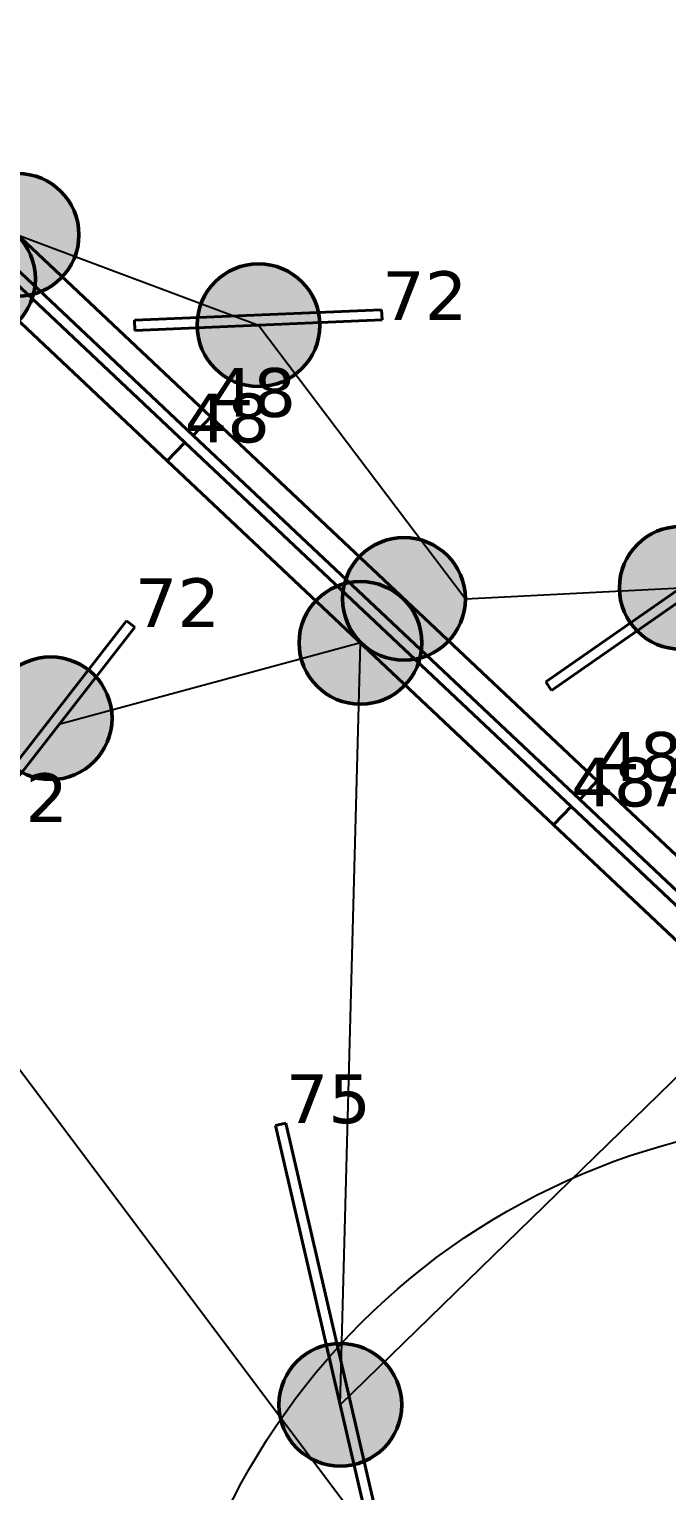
# Model space of a CAD drawing. Header units: millimetres. Extents: x -243740 to 150609, y -473655 to -165121.
# Drawn here: x 34940 to 37290, y -352159 to -346765 of the extents above; entities that cross this region are included whole.
import ezdxf

# ---------------------------------------------------------------- set-up
doc = ezdxf.new("R2010")
doc.units = ezdxf.units.MM
doc.layers.add('_Гр.ЩД-1C.10.4.I8.2', color=6, linetype='Continuous')
for name, color, linetype, lineweight in [('_освещение_dali', 3, 'Continuous', 50), ('DLX_FL1_LUM 122', 1, 'Continuous', 40), ('DLX_FL1_LUM 222', 5, 'Continuous', 40), ('DLX_LUM 17', 5, 'Continuous', 40), ('DLX_LUM 6', 5, 'Continuous', 40), ('DLX_LUM 9', 5, 'Continuous', 40)]:
    doc.layers.add(name, color=color, linetype=linetype, lineweight=lineweight)
doc.styles.add('TableTextStyle', font='')
doc.styles.get('TableTextStyle').set_extended_font_data('VERDANA.TTF')
doc.linetypes.add('Truba', pattern='A,3e-05,[4,MSH_7,S=1,R=0,X=0,Y=0],-3.022072', length=3.022102)

# ---------------------------------------------------------------- blocks, each defined once
blk = doc.blocks.new('A$Caabd1818')
at = {"layer": 'DLX_FL1_LUM 122'}
for points in [[(32999.8, 47914.4, 0), (33064.2, 47982.8, 0)], [(33064.2, 47982.8, 0), (32999.8, 47914.4, 0)], [(33064.2, 47982.8, 0), (32999.8, 47914.4, 0)], [(32999.8, 47914.4, 0), (33064.2, 47982.8, 0)], [(33064.2, 47982.8, 0), (33064.2, 47982.8, 0)], [(33064.2, 47982.8, 0), (34488.8, 46639.5, 0)], [(34488.8, 46639.5, 0), (33064.2, 47982.8, 0)], [(33064.2, 47982.8, 0), (33064.2, 47982.8, 0)], [(34488.8, 46639.5, 0), (33064.2, 47982.8, 0)], [(33064.2, 47982.8, 0), (34488.8, 46639.5, 0)], [(34424.3, 46571.1, 0), (32999.8, 47914.4, 0)], [(32999.8, 47914.4, 0), (32999.8, 47914.4, 0)], [(32999.8, 47914.4, 0), (34424.3, 46571.1, 0)], [(32999.8, 47914.4, 0), (32999.8, 47914.4, 0)], [(32999.8, 47914.4, 0), (34424.3, 46571.1, 0)], [(34424.3, 46571.1, 0), (32999.8, 47914.4, 0)], [(32903.7, 47820.2, 0), (32968.2, 47888.6, 0)], [(32968.2, 47888.6, 0), (32903.7, 47820.2, 0)], [(32968.2, 47888.6, 0), (32903.7, 47820.2, 0)], [(32903.7, 47820.2, 0), (32968.2, 47888.6, 0)], [(32968.2, 47888.6, 0), (32968.2, 47888.6, 0)], [(32968.2, 47888.6, 0), (34392.8, 46545.3, 0)], [(34392.8, 46545.3, 0), (32968.2, 47888.6, 0)], [(32968.2, 47888.6, 0), (32968.2, 47888.6, 0)], [(34392.8, 46545.3, 0), (32968.2, 47888.6, 0)], [(32968.2, 47888.6, 0), (34392.8, 46545.3, 0)], [(34328.3, 46476.9, 0), (32903.7, 47820.2, 0)], [(32903.7, 47820.2, 0), (32903.7, 47820.2, 0)], [(32903.7, 47820.2, 0), (34328.3, 46476.9, 0)], [(32903.7, 47820.2, 0), (32903.7, 47820.2, 0)], [(32903.7, 47820.2, 0), (34328.3, 46476.9, 0)], [(34328.3, 46476.9, 0), (32903.7, 47820.2, 0)]]:
    blk.add_polyline3d(points, dxfattribs=at)
at = {"layer": 'DLX_FL1_LUM 222'}
for points in [[(30215.2, 50669.4, 0), (31639.7, 49326.1, 0)], [(31639.7, 49326.1, 0), (30215.2, 50669.4, 0)], [(31639.7, 49326.1, 0), (30215.2, 50669.4, 0)], [(30215.2, 50669.4, 0), (31639.7, 49326.1, 0)], [(31575.2, 49257.7, 0), (30150.7, 50601, 0)], [(30150.7, 50601, 0), (31575.2, 49257.7, 0)], [(30150.7, 50601, 0), (31575.2, 49257.7, 0)], [(31575.2, 49257.7, 0), (30150.7, 50601, 0)], [(30119.2, 50575.2, 0), (31543.7, 49231.9, 0)], [(31543.7, 49231.9, 0), (30119.2, 50575.2, 0)], [(31543.7, 49231.9, 0), (30119.2, 50575.2, 0)], [(30119.2, 50575.2, 0), (31543.7, 49231.9, 0)], [(31479.2, 49163.5, 0), (30054.7, 50506.9, 0)], [(30054.7, 50506.9, 0), (31479.2, 49163.5, 0)], [(30054.7, 50506.9, 0), (31479.2, 49163.5, 0)], [(31479.2, 49163.5, 0), (30054.7, 50506.9, 0)], [(31639.7, 49326.1, 0), (31575.2, 49257.7, 0)], [(31575.2, 49257.7, 0), (31639.7, 49326.1, 0)], [(31575.2, 49257.7, 0), (31639.7, 49326.1, 0)], [(31639.7, 49326.1, 0), (31575.2, 49257.7, 0)], [(31575.2, 49257.7, 0), (31639.7, 49326.1, 0)], [(31639.7, 49326.1, 0), (31575.2, 49257.7, 0)], [(31639.7, 49326.1, 0), (31575.2, 49257.7, 0)], [(31575.2, 49257.7, 0), (31639.7, 49326.1, 0)], [(31639.7, 49326.1, 0), (31639.7, 49326.1, 0)], [(31639.7, 49326.1, 0), (31639.7, 49326.1, 0)], [(31639.7, 49326.1, 0), (31639.7, 49326.1, 0)], [(31639.7, 49326.1, 0), (33064.2, 47982.8, 0)], [(33064.2, 47982.8, 0), (31639.7, 49326.1, 0)], [(31639.7, 49326.1, 0), (31639.7, 49326.1, 0)], [(33064.2, 47982.8, 0), (31639.7, 49326.1, 0)], [(31639.7, 49326.1, 0), (33064.2, 47982.8, 0)], [(31575.2, 49257.7, 0), (31575.2, 49257.7, 0)], [(31575.2, 49257.7, 0), (31575.2, 49257.7, 0)], [(32999.8, 47914.4, 0), (31575.2, 49257.7, 0)], [(31575.2, 49257.7, 0), (31575.2, 49257.7, 0)], [(31575.2, 49257.7, 0), (32999.8, 47914.4, 0)], [(31575.2, 49257.7, 0), (31575.2, 49257.7, 0)], [(31575.2, 49257.7, 0), (32999.8, 47914.4, 0)], [(32999.8, 47914.4, 0), (31575.2, 49257.7, 0)], [(31543.7, 49231.9, 0), (31479.2, 49163.5, 0)], [(31479.2, 49163.5, 0), (31543.7, 49231.9, 0)], [(31479.2, 49163.5, 0), (31543.7, 49231.9, 0)], [(31543.7, 49231.9, 0), (31479.2, 49163.5, 0)], [(31479.2, 49163.5, 0), (31543.7, 49231.9, 0)], [(31543.7, 49231.9, 0), (31479.2, 49163.5, 0)], [(31543.7, 49231.9, 0), (31479.2, 49163.5, 0)], [(31479.2, 49163.5, 0), (31543.7, 49231.9, 0)], [(31543.7, 49231.9, 0), (31543.7, 49231.9, 0)], [(31543.7, 49231.9, 0), (31543.7, 49231.9, 0)], [(31543.7, 49231.9, 0), (31543.7, 49231.9, 0)], [(31543.7, 49231.9, 0), (32968.2, 47888.6, 0)], [(32968.2, 47888.6, 0), (31543.7, 49231.9, 0)], [(31543.7, 49231.9, 0), (31543.7, 49231.9, 0)], [(32968.2, 47888.6, 0), (31543.7, 49231.9, 0)], [(31543.7, 49231.9, 0), (32968.2, 47888.6, 0)], [(31479.2, 49163.5, 0), (31479.2, 49163.5, 0)], [(31479.2, 49163.5, 0), (31479.2, 49163.5, 0)], [(32903.7, 47820.2, 0), (31479.2, 49163.5, 0)], [(31479.2, 49163.5, 0), (31479.2, 49163.5, 0)], [(31479.2, 49163.5, 0), (32903.7, 47820.2, 0)], [(31479.2, 49163.5, 0), (31479.2, 49163.5, 0)], [(31479.2, 49163.5, 0), (32903.7, 47820.2, 0)], [(32903.7, 47820.2, 0), (31479.2, 49163.5, 0)], [(33064.2, 47982.8, 0), (32999.8, 47914.4, 0)], [(32999.8, 47914.4, 0), (33064.2, 47982.8, 0)], [(32999.8, 47914.4, 0), (33064.2, 47982.8, 0)], [(33064.2, 47982.8, 0), (32999.8, 47914.4, 0)], [(33064.2, 47982.8, 0), (33064.2, 47982.8, 0)], [(33064.2, 47982.8, 0), (33064.2, 47982.8, 0)], [(32999.8, 47914.4, 0), (32999.8, 47914.4, 0)], [(32999.8, 47914.4, 0), (32999.8, 47914.4, 0)], [(32968.2, 47888.6, 0), (32903.7, 47820.2, 0)], [(32903.7, 47820.2, 0), (32968.2, 47888.6, 0)], [(32903.7, 47820.2, 0), (32968.2, 47888.6, 0)], [(32968.2, 47888.6, 0), (32903.7, 47820.2, 0)], [(32968.2, 47888.6, 0), (32968.2, 47888.6, 0)], [(32968.2, 47888.6, 0), (32968.2, 47888.6, 0)], [(32903.7, 47820.2, 0), (32903.7, 47820.2, 0)], [(32903.7, 47820.2, 0), (32903.7, 47820.2, 0)]]:
    blk.add_polyline3d(points, dxfattribs=at)
at = {"layer": 'DLX_LUM 17'}
for points in [[(31879, 46711.2, 0), (31916, 46719.8, 0)], [(31916, 46719.8, 0), (31879, 46711.2, 0)], [(31916, 46719.8, 0), (31879, 46711.2, 0)], [(31879, 46711.2, 0), (31916, 46719.8, 0)], [(32355.7, 44649.6, 0), (31879, 46711.2, 0)], [(31879, 46711.2, 0), (31879, 46711.2, 0)], [(31879, 46711.2, 0), (32355.7, 44649.6, 0)], [(31879, 46711.2, 0), (31879, 46711.2, 0)], [(31879, 46711.2, 0), (32355.7, 44649.6, 0)], [(32355.7, 44649.6, 0), (31879, 46711.2, 0)], [(31916, 46719.8, 0), (31916, 46719.8, 0)], [(31916, 46719.8, 0), (32392.8, 44658.2, 0)], [(32392.8, 44658.2, 0), (31916, 46719.8, 0)], [(31916, 46719.8, 0), (31916, 46719.8, 0)], [(32392.8, 44658.2, 0), (31916, 46719.8, 0)], [(31916, 46719.8, 0), (32392.8, 44658.2, 0)]]:
    blk.add_polyline3d(points, dxfattribs=at)
at = {"layer": 'DLX_LUM 6'}
for points in [[(32874.3, 48347.9, 0), (33870.2, 49042.3, 0)], [(33870.2, 49042.3, 0), (32874.3, 48347.9, 0)], [(33870.2, 49042.3, 0), (32874.3, 48347.9, 0)], [(32874.3, 48347.9, 0), (33870.2, 49042.3, 0)], [(33891.9, 49011.1, 0), (32896.1, 48316.8, 0)], [(32896.1, 48316.8, 0), (33891.9, 49011.1, 0)], [(32896.1, 48316.8, 0), (33891.9, 49011.1, 0)], [(33891.9, 49011.1, 0), (32896.1, 48316.8, 0)], [(32896.1, 48316.8, 0), (32874.3, 48347.9, 0)], [(32874.3, 48347.9, 0), (32874.3, 48347.9, 0)], [(32874.3, 48347.9, 0), (32896.1, 48316.8, 0)], [(32874.3, 48347.9, 0), (32874.3, 48347.9, 0)], [(32874.3, 48347.9, 0), (32896.1, 48316.8, 0)], [(32896.1, 48316.8, 0), (32874.3, 48347.9, 0)], [(32896.1, 48316.8, 0), (32896.1, 48316.8, 0)], [(32896.1, 48316.8, 0), (32896.1, 48316.8, 0)]]:
    blk.add_polyline3d(points, dxfattribs=at)
at = {"layer": 'DLX_LUM 9'}
for points in [[(31358.5, 49682.9, 0), (32269.7, 49721.3, 0)], [(32269.7, 49721.3, 0), (31358.5, 49682.9, 0)], [(32269.7, 49721.3, 0), (31358.5, 49682.9, 0)], [(31358.5, 49682.9, 0), (32269.7, 49721.3, 0)], [(31360.1, 49644.9, 0), (31358.5, 49682.9, 0)], [(31358.5, 49682.9, 0), (31358.5, 49682.9, 0)], [(31358.5, 49682.9, 0), (31360.1, 49644.9, 0)], [(31358.5, 49682.9, 0), (31358.5, 49682.9, 0)], [(31358.5, 49682.9, 0), (31360.1, 49644.9, 0)], [(31360.1, 49644.9, 0), (31358.5, 49682.9, 0)], [(32271.3, 49683.4, 0), (31360.1, 49644.9, 0)], [(31360.1, 49644.9, 0), (32271.3, 49683.4, 0)], [(31360.1, 49644.9, 0), (32271.3, 49683.4, 0)], [(32271.3, 49683.4, 0), (31360.1, 49644.9, 0)], [(32269.7, 49721.3, 0), (32269.7, 49721.3, 0)], [(32269.7, 49721.3, 0), (32271.3, 49683.4, 0)], [(32271.3, 49683.4, 0), (32269.7, 49721.3, 0)], [(32269.7, 49721.3, 0), (32269.7, 49721.3, 0)], [(32271.3, 49683.4, 0), (32269.7, 49721.3, 0)], [(32269.7, 49721.3, 0), (32271.3, 49683.4, 0)], [(32271.3, 49683.4, 0), (32271.3, 49683.4, 0)], [(32271.3, 49683.4, 0), (32271.3, 49683.4, 0)], [(31360.1, 49644.9, 0), (31360.1, 49644.9, 0)], [(31360.1, 49644.9, 0), (31360.1, 49644.9, 0)], [(30769.7, 47853.9, 0), (31329.8, 48573.7, 0)], [(31329.8, 48573.7, 0), (30769.7, 47853.9, 0)], [(31329.8, 48573.7, 0), (30769.7, 47853.9, 0)], [(30769.7, 47853.9, 0), (31329.8, 48573.7, 0)], [(31359.7, 48550.3, 0), (30799.7, 47830.5, 0)], [(30799.7, 47830.5, 0), (31359.7, 48550.3, 0)], [(30799.7, 47830.5, 0), (31359.7, 48550.3, 0)], [(31359.7, 48550.3, 0), (30799.7, 47830.5, 0)], [(31329.8, 48573.7, 0), (31329.8, 48573.7, 0)], [(31329.8, 48573.7, 0), (31359.7, 48550.3, 0)], [(31359.7, 48550.3, 0), (31329.8, 48573.7, 0)], [(31329.8, 48573.7, 0), (31329.8, 48573.7, 0)], [(31359.7, 48550.3, 0), (31329.8, 48573.7, 0)], [(31329.8, 48573.7, 0), (31359.7, 48550.3, 0)], [(31359.7, 48550.3, 0), (31359.7, 48550.3, 0)], [(31359.7, 48550.3, 0), (31359.7, 48550.3, 0)]]:
    blk.add_polyline3d(points, dxfattribs=at)
blk = doc.blocks.new('A$Cab2378fa')
at = {"lineweight": 25, "true_color": 0xfff5f5}
h = blk.add_hatch(color=7, dxfattribs=at)
h.dxf.hatch_style = 1
h.paths.add_polyline_path([(0, 0), (-141.6, -170.3, 0.174923), (3, -222.4, 0.197808), (162.3, -156.8)])
h.paths.add_polyline_path([(-163.2, 157.6), (0, 0), (147.8, 177.8, 0.175398), (3, 230.2, 0.209014)])
at = {"lineweight": 25}
h = blk.add_hatch(color=0, dxfattribs=at)
h.paths.add_polyline_path([(162.3, -156.8, 0.442338), (147.8, 177.8), (0, 0)])
h.paths.add_polyline_path([(-141.6, -170.3), (0, 0), (-163.2, 157.6, 0.430096)])
blk.add_circle((3, 3.9), 226.3)

msp = doc.modelspace()

# ---------------------------------------------------------------- linework, layer by layer
at = {"layer": '_Гр.ЩД-1C.10.4.I8.2', "ltscale": 100}
msp.add_lwpolyline([(34897.1, -347524.1), (35785.4, -347857.7), (36548, -348867.4), (37341.9, -348826.7), (37746.2, -350210.7), (37589.5, -350376.8), (36087, -351841.4), (36161.2, -349029.9), (35049.4, -349331.4), (34489.4, -350051.2), (36811.1, -353149.1)], dxfattribs=at)
at = {"layer": 'Defpoints', "color": 3, "ltscale": 100}
msp.add_circle((37979.4, -353354.3), 2567.2, dxfattribs=at)

# ---------------------------------------------------------------- block references
at = {"layer": '_освещение_dali', "color": 5, "ltscale": 100}
for p in [(34894.2, -347528), (34733.7, -347690.5), (35782.4, -347861.6), (37339, -348830.6), (36318.7, -348871.3), (36158.2, -349033.8), (35016.4, -349311.9), (36084.1, -351845.3)]:
    msp.add_blockref('A$Cab2378fa', p, dxfattribs=at)
at = {"layer": 'Defpoints', "linetype": 'Truba', "ltscale": 100}
msp.add_blockref('A$Caabd1818', (3969.7, -397521.8), dxfattribs=at)

# ---------------------------------------------------------------- texts
at = {"layer": '_освещение_dali', "color": 223, "true_color": 0xdd71b5, "style": 'TableTextStyle'}
for s, p in [('72', (36241, -347838.4)), ('48', (35609.4, -348195.7)), ('48', (35513.4, -348289.9)), ('72', (35329.4, -348971.5)), ('48А', (37033.9, -349539)), ('48А', (36937.9, -349633.2)), ('72', (34769.4, -349691.2)), ('75', (35885.7, -350802))]:
    msp.add_text(s, height=180, dxfattribs=at).set_placement(p)

doc.saveas('drawing.dxf')
